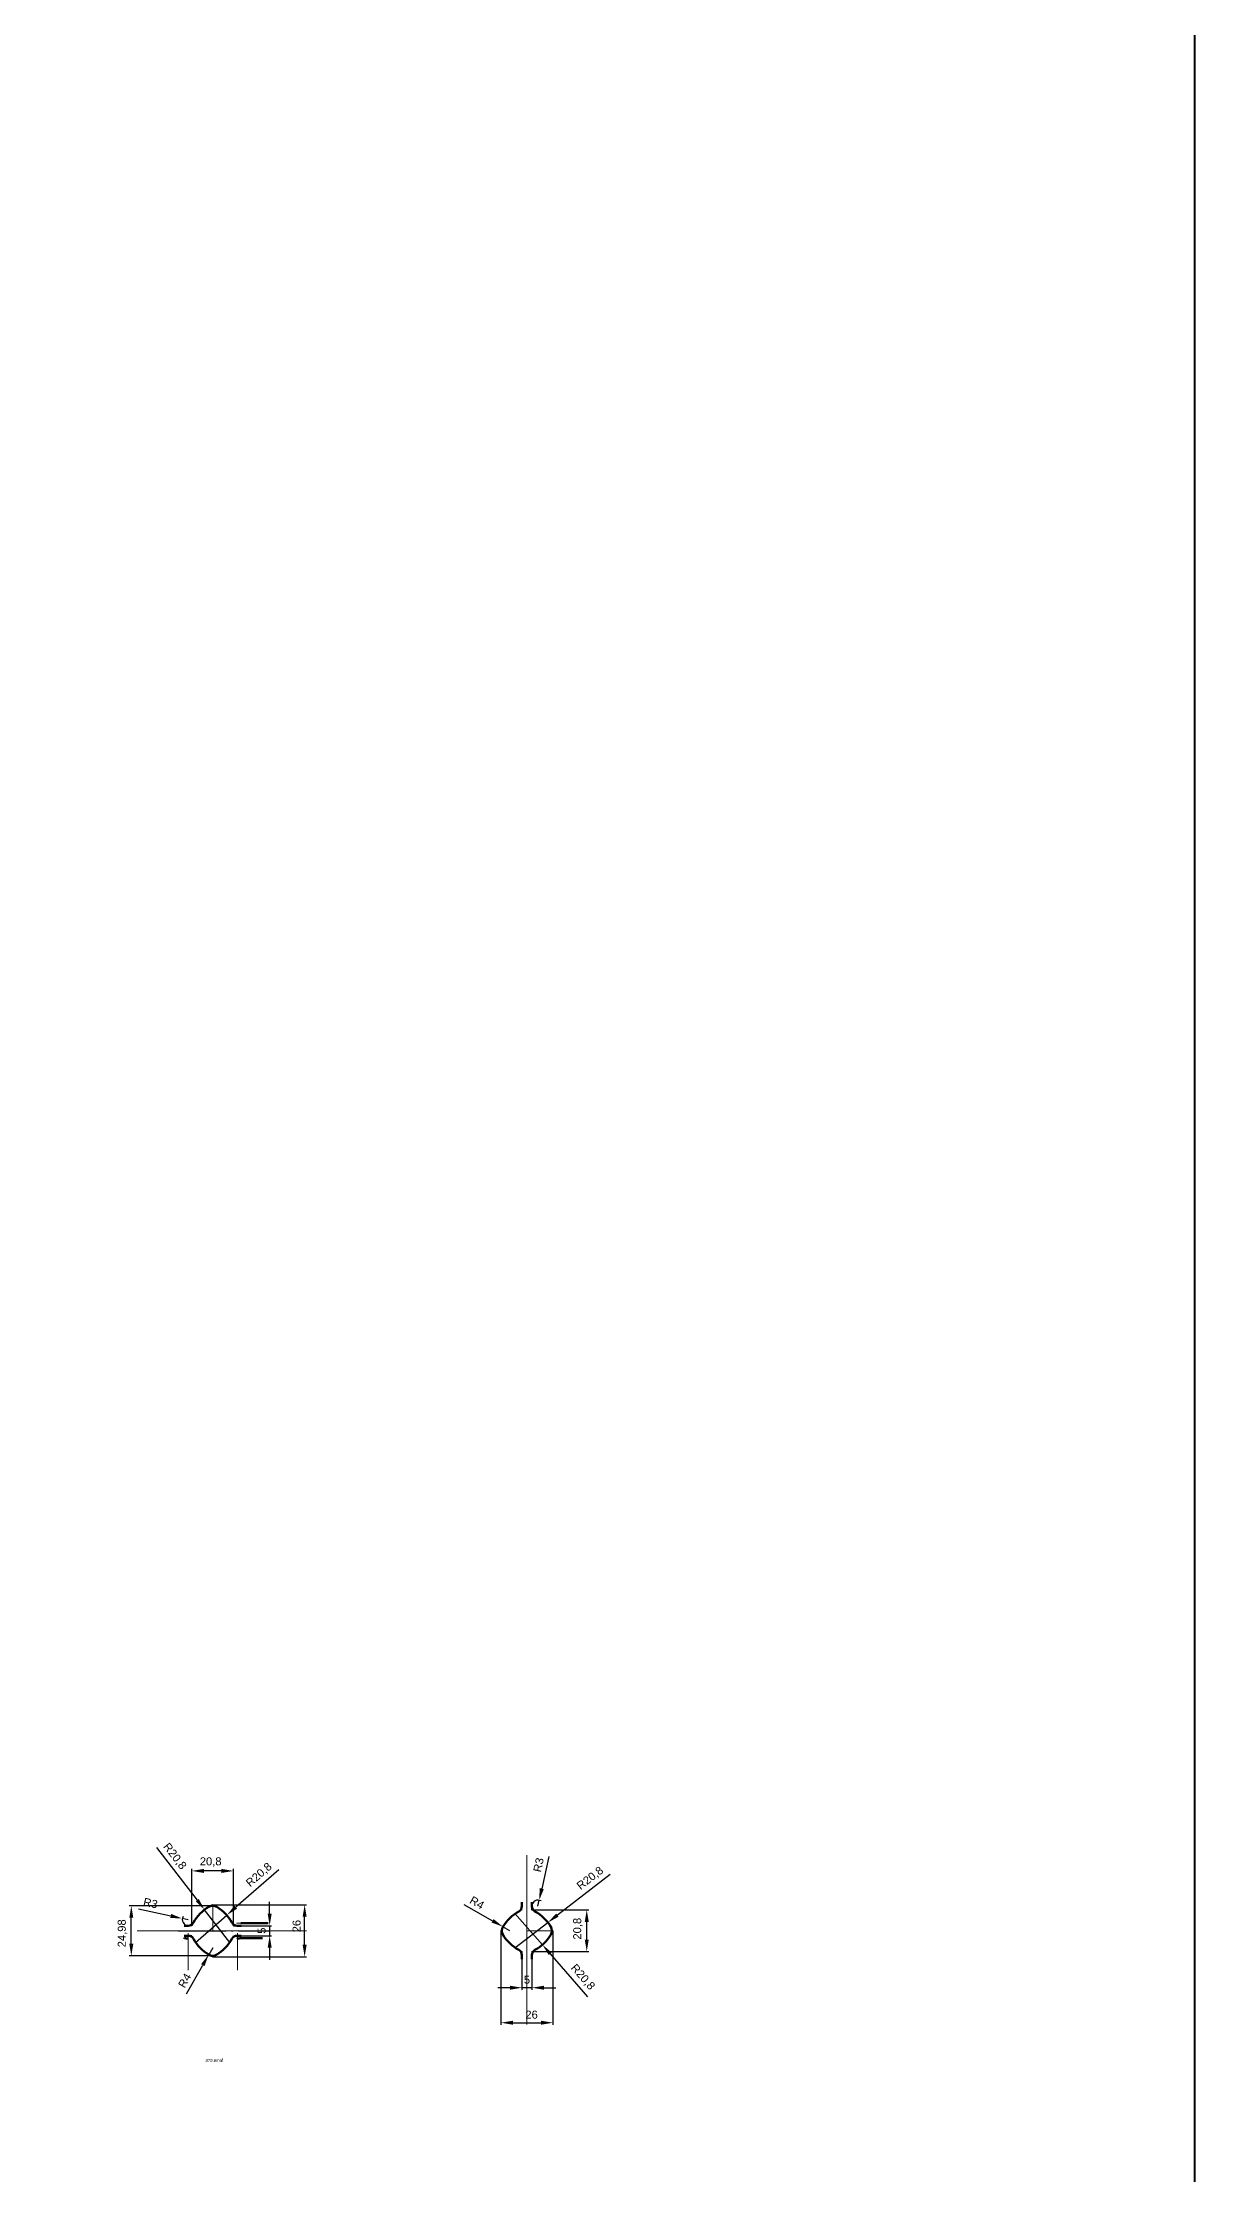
# Model space of a CAD drawing. Header units: millimetres. Extents: x 1526 to 31626, y -4643 to 9189.
# Drawn here: x 6798 to 7374, y 5467 to 6533 of the extents above; entities that cross this region are included whole.
import ezdxf

# ---------------------------------------------------------------- set-up
doc = ezdxf.new("R2010")
doc.units = ezdxf.units.MM
doc.linetypes.add('ACAD_ISO04W100', pattern=[30, 24, -3, 0, -3])
for name, color, linetype, lineweight in [('02 - A', 4, 'Continuous', 9), ('AM_BOR', 7, 'Continuous', 50), ('Quota', 3, 'Continuous', 40), ('контурная', 7, 'Continuous', 50), ('осевые', 1, 'ACAD_ISO04W100', 25), ('тонкий', 7, 'Continuous', 20)]:
    doc.layers.add(name, color=color, linetype=linetype, lineweight=lineweight)
doc.styles.get("Standard").update_dxf_attribs({"font": 'arial.ttf'})
doc.dimstyles.new('ISO-25$0', dxfattribs={"dimscale": 2, "dimtxt": 4, "dimasz": 3, "dimexe": 0.5, "dimexo": 0, "dimgap": 1, "dimtad": 1, "dimtxsty": 'Standard', "dimcen": 3, "dimclrd": 150, "dimclre": 150, "dimadec": 0, "dimazin": 0, "dimtfac": 1, "dimtmove": 0, "dimatfit": 3, "dimfxl": 1, "dimlwd": -1, "dimarcsym": 0})
doc.dimstyles.new('ISO-25$4', dxfattribs={"dimscale": 3, "dimtxt": 4, "dimasz": 1, "dimexe": 0, "dimexo": 1, "dimtad": 1, "dimtih": 1, "dimtoh": 1, "dimtxsty": 'Standard', "dimcen": 2, "dimclrd": 5, "dimclre": 5, "dimclrt": 3, "dimadec": 0, "dimazin": 0, "dimtfac": 1, "dimtmove": 0, "dimatfit": 3, "dimfxl": 1, "dimarcsym": 0})

# ---------------------------------------------------------------- blocks, each defined once
blk = doc.blocks.new('*D248')
at = {"color": 150, "lineweight": -2, "transparency": 16777216}
for p, q in [((6872.8, 5591.2), (6872.8, 5619.6)), ((6893.6, 5591.2), (6893.6, 5619.6))]:
    blk.add_line(p, q, dxfattribs=at)
at = {"color": 150, "transparency": 16777216}
blk.add_line((6887.6, 5618.6), (6878.8, 5618.6), dxfattribs=at)
for points in [[(6878.8, 5619.6), (6878.8, 5617.6), (6872.8, 5618.6)], [(6887.6, 5619.6), (6887.6, 5617.6), (6893.6, 5618.6)]]:
    blk.add_solid(points, dxfattribs=at)
at = {"layer": 'Defpoints', "color": 0, "transparency": 16777216}
for p in [(6872.8, 5618.6), (6872.8, 5591.2), (6893.6, 5591.2)]:
    blk.add_point(p, dxfattribs=at)
at = {"color": 0, "transparency": 16777216, "insert": (6882.2, 5623), "char_height": 4, "attachment_point": 5}
blk.add_mtext('20,8', dxfattribs=at)
blk = doc.blocks.new('*D249')
at = {"color": 150, "lineweight": -2, "transparency": 16777216}
for p, q in [((6883.2, 5601.7), (6930.2, 5601.7)), ((6883.2, 5575.7), (6930.2, 5575.7))]:
    blk.add_line(p, q, dxfattribs=at)
at = {"color": 150, "transparency": 16777216}
blk.add_line((6929.2, 5581.7), (6929.2, 5595.7), dxfattribs=at)
for points in [[(6928.2, 5595.7), (6930.2, 5595.7), (6929.2, 5601.7)], [(6928.2, 5581.7), (6930.2, 5581.7), (6929.2, 5575.7)]]:
    blk.add_solid(points, dxfattribs=at)
at = {"layer": 'Defpoints', "color": 0, "transparency": 16777216}
for p in [(6883.2, 5601.7), (6929.2, 5601.7), (6883.2, 5575.7)]:
    blk.add_point(p, dxfattribs=at)
at = {"color": 0, "transparency": 16777216, "insert": (6925.2, 5591), "char_height": 4, "attachment_point": 5, "rotation": 90}
blk.add_mtext('26', dxfattribs=at)
blk = doc.blocks.new('*D250')
at = {"color": 150, "transparency": 16777216}
for p, q in [((6916.3, 5619.2), (6894.8, 5600.4)), ((6874.6, 5582.8), (6890.3, 5596.5))]:
    blk.add_line(p, q, dxfattribs=at)
blk.add_solid([(6894.1, 5601.2), (6895.4, 5599.7), (6890.3, 5596.5)], dxfattribs=at)
at = {"layer": 'Defpoints', "color": 0, "transparency": 16777216}
for p in [(6890.3, 5596.5), (6874.6, 5582.8)]:
    blk.add_point(p, dxfattribs=at)
at = {"color": 0, "transparency": 16777216, "insert": (6906.5, 5616.5), "char_height": 4, "attachment_point": 5, "rotation": 41.1856}
blk.add_mtext('R20,8', dxfattribs=at)
blk = doc.blocks.new('*D251')
at = {"color": 150, "transparency": 16777216}
for p, q in [((6883.2, 5580.2), (6881.2, 5576.7)), ((6870.1, 5557.2), (6878.3, 5571.5))]:
    blk.add_line(p, q, dxfattribs=at)
blk.add_solid([(6877.4, 5572), (6879.1, 5571), (6881.2, 5576.7)], dxfattribs=at)
at = {"layer": 'Defpoints', "color": 0, "transparency": 16777216}
for p in [(6881.2, 5576.7), (6883.2, 5580.2)]:
    blk.add_point(p, dxfattribs=at)
at = {"color": 0, "transparency": 16777216, "insert": (6869.2, 5563.8), "char_height": 4, "attachment_point": 5, "rotation": 60.3038}
blk.add_mtext('R4', dxfattribs=at)
blk = doc.blocks.new('*D252')
at = {"color": 150, "transparency": 16777216}
for p, q in [((6855.1, 5630.3), (6875.4, 5604)), ((6891.8, 5582.8), (6879.1, 5599.2))]:
    blk.add_line(p, q, dxfattribs=at)
blk.add_solid([(6876.2, 5604.6), (6874.7, 5603.4), (6879.1, 5599.2)], dxfattribs=at)
at = {"layer": 'Defpoints', "color": 0, "transparency": 16777216}
for p in [(6879.1, 5599.2), (6891.8, 5582.8)]:
    blk.add_point(p, dxfattribs=at)
at = {"color": 0, "transparency": 16777216, "insert": (6864.1, 5625.8), "char_height": 4, "attachment_point": 5, "rotation": 307.7032}
blk.add_mtext('R20,8', dxfattribs=at)
blk = doc.blocks.new('*D253')
at = {"color": 150, "transparency": 16777216}
for p, q in [((6846.1, 5599.7), (6862.2, 5596.1)), ((6871, 5594.2), (6868, 5594.8))]:
    blk.add_line(p, q, dxfattribs=at)
at = {"color": 150, "lineweight": -2, "transparency": 16777216}
blk.add_arc((6871, 5594.2), 3, 148.5181, 270, dxfattribs=at)
at = {"color": 150, "transparency": 16777216}
blk.add_solid([(6862.4, 5597.1), (6862, 5595.1), (6868, 5594.8)], dxfattribs=at)
at = {"layer": 'Defpoints', "color": 0, "transparency": 16777216}
for p in [(6868, 5594.8), (6871, 5594.2)]:
    blk.add_point(p, dxfattribs=at)
at = {"color": 0, "transparency": 16777216, "insert": (6852.1, 5602.5), "char_height": 4, "attachment_point": 5, "rotation": 347.6167}
blk.add_mtext('R3', dxfattribs=at)
blk = doc.blocks.new('*D254')
at = {"color": 150, "transparency": 16777216}
for p, q in [((6911.7, 5597.2), (6911.7, 5603.2)), ((6911.7, 5591.2), (6911.7, 5586.2)), ((6911.7, 5580.2), (6911.7, 5574.2))]:
    blk.add_line(p, q, dxfattribs=at)
at = {"color": 150, "lineweight": -2, "transparency": 16777216}
for p, q in [((6894.5, 5586.2), (6912.7, 5586.2)), ((6897.5, 5591.2), (6912.7, 5591.2))]:
    blk.add_line(p, q, dxfattribs=at)
at = {"color": 150, "transparency": 16777216}
for points in [[(6910.7, 5597.2), (6912.7, 5597.2), (6911.7, 5591.2)], [(6910.7, 5580.2), (6912.7, 5580.2), (6911.7, 5586.2)]]:
    blk.add_solid(points, dxfattribs=at)
at = {"layer": 'Defpoints', "color": 0, "transparency": 16777216}
for p in [(6894.5, 5586.2), (6897.5, 5591.2), (6911.7, 5586.2)]:
    blk.add_point(p, dxfattribs=at)
at = {"color": 0, "transparency": 16777216, "insert": (6907.7, 5588.7), "char_height": 4, "attachment_point": 5, "rotation": 90}
blk.add_mtext('5', dxfattribs=at)
blk = doc.blocks.new('*D255')
at = {"color": 150, "lineweight": -2, "transparency": 16777216}
for p, q in [((7042.9, 5599.1), (7071.3, 5599.1)), ((7042.9, 5578.3), (7071.3, 5578.3))]:
    blk.add_line(p, q, dxfattribs=at)
at = {"color": 150, "transparency": 16777216}
blk.add_line((7070.3, 5584.3), (7070.3, 5593.1), dxfattribs=at)
for points in [[(7069.3, 5593.1), (7071.3, 5593.1), (7070.3, 5599.1)], [(7069.3, 5584.3), (7071.3, 5584.3), (7070.3, 5578.3)]]:
    blk.add_solid(points, dxfattribs=at)
at = {"layer": 'Defpoints', "color": 0, "transparency": 16777216}
for p in [(7042.9, 5599.1), (7070.3, 5599.1), (7042.9, 5578.3)]:
    blk.add_point(p, dxfattribs=at)
at = {"color": 0, "transparency": 16777216, "insert": (7065.9, 5589.7), "char_height": 4, "attachment_point": 5, "rotation": 90}
blk.add_mtext('20,8', dxfattribs=at)
blk = doc.blocks.new('*D256')
at = {"color": 150, "lineweight": -2, "transparency": 16777216}
for p, q in [((7027.4, 5588.7), (7027.4, 5541.7)), ((7053.4, 5588.7), (7053.4, 5541.7))]:
    blk.add_line(p, q, dxfattribs=at)
at = {"color": 150, "transparency": 16777216}
blk.add_line((7033.4, 5542.7), (7047.4, 5542.7), dxfattribs=at)
for points in [[(7033.4, 5543.7), (7033.4, 5541.7), (7027.4, 5542.7)], [(7047.4, 5543.7), (7047.4, 5541.7), (7053.4, 5542.7)]]:
    blk.add_solid(points, dxfattribs=at)
at = {"layer": 'Defpoints', "color": 0, "transparency": 16777216}
for p in [(7027.4, 5588.7), (7053.4, 5588.7), (7053.4, 5542.7)]:
    blk.add_point(p, dxfattribs=at)
at = {"color": 0, "transparency": 16777216, "insert": (7042.7, 5546.7), "char_height": 4, "attachment_point": 5}
blk.add_mtext('26', dxfattribs=at)
blk = doc.blocks.new('*D257')
at = {"color": 150, "transparency": 16777216}
for p, q in [((7034.4, 5597.3), (7048.1, 5581.7)), ((7070.9, 5555.6), (7052.1, 5577.1))]:
    blk.add_line(p, q, dxfattribs=at)
blk.add_solid([(7052.8, 5577.8), (7051.3, 5576.5), (7048.1, 5581.7)], dxfattribs=at)
at = {"layer": 'Defpoints', "color": 0, "transparency": 16777216}
for p in [(7034.4, 5597.3), (7048.1, 5581.7)]:
    blk.add_point(p, dxfattribs=at)
at = {"color": 0, "transparency": 16777216, "insert": (7068.2, 5565.4), "char_height": 4, "attachment_point": 5, "rotation": 311.1856}
blk.add_mtext('R20,8', dxfattribs=at)
blk = doc.blocks.new('*D258')
at = {"color": 150, "transparency": 16777216}
for p, q in [((7008.9, 5601.8), (7023.2, 5593.6)), ((7031.9, 5588.7), (7028.4, 5590.7))]:
    blk.add_line(p, q, dxfattribs=at)
blk.add_solid([(7023.7, 5594.5), (7022.7, 5592.8), (7028.4, 5590.7)], dxfattribs=at)
at = {"layer": 'Defpoints', "color": 0, "transparency": 16777216}
for p in [(7028.4, 5590.7), (7031.9, 5588.7)]:
    blk.add_point(p, dxfattribs=at)
at = {"color": 0, "transparency": 16777216, "insert": (7015.4, 5602.7), "char_height": 4, "attachment_point": 5, "rotation": 330.3038}
blk.add_mtext('R4', dxfattribs=at)
blk = doc.blocks.new('*D259')
at = {"color": 150, "transparency": 16777216}
for p, q in [((7082, 5616.8), (7055.6, 5596.5)), ((7034.4, 5580.1), (7050.9, 5592.8))]:
    blk.add_line(p, q, dxfattribs=at)
blk.add_solid([(7055, 5597.3), (7056.2, 5595.7), (7050.9, 5592.8)], dxfattribs=at)
at = {"layer": 'Defpoints', "color": 0, "transparency": 16777216}
for p in [(7050.9, 5592.8), (7034.4, 5580.1)]:
    blk.add_point(p, dxfattribs=at)
at = {"color": 0, "transparency": 16777216, "insert": (7072.1, 5614.8), "char_height": 4, "attachment_point": 5, "rotation": 37.7032}
blk.add_mtext('R20,8', dxfattribs=at)
blk = doc.blocks.new('*D260')
at = {"color": 150, "transparency": 16777216}
for p, q in [((7051.3, 5625.8), (7047.8, 5609.7)), ((7045.9, 5601), (7046.5, 5603.9))]:
    blk.add_line(p, q, dxfattribs=at)
at = {"color": 150, "lineweight": -2, "transparency": 16777216}
blk.add_arc((7045.9, 5601), 3, 58.5181, 180, dxfattribs=at)
at = {"color": 150, "transparency": 16777216}
blk.add_solid([(7046.8, 5610), (7048.8, 5609.5), (7046.5, 5603.9)], dxfattribs=at)
at = {"layer": 'Defpoints', "color": 0, "transparency": 16777216}
for p in [(7045.9, 5601), (7046.5, 5603.9)]:
    blk.add_point(p, dxfattribs=at)
at = {"color": 0, "transparency": 16777216, "insert": (7046.2, 5621.6), "char_height": 4, "attachment_point": 5, "rotation": 77.6167}
blk.add_mtext('R3', dxfattribs=at)
blk = doc.blocks.new('*D261')
at = {"color": 150, "lineweight": -2, "transparency": 16777216}
for p, q in [((7037.9, 5577.4), (7037.9, 5559.2)), ((7042.9, 5574.5), (7042.9, 5559.2))]:
    blk.add_line(p, q, dxfattribs=at)
at = {"color": 150, "transparency": 16777216}
for p, q in [((7031.9, 5560.2), (7025.9, 5560.2)), ((7042.9, 5560.2), (7037.9, 5560.2)), ((7048.9, 5560.2), (7054.9, 5560.2))]:
    blk.add_line(p, q, dxfattribs=at)
for points in [[(7031.9, 5561.2), (7031.9, 5559.2), (7037.9, 5560.2)], [(7048.9, 5561.2), (7048.9, 5559.2), (7042.9, 5560.2)]]:
    blk.add_solid(points, dxfattribs=at)
at = {"layer": 'Defpoints', "color": 0, "transparency": 16777216}
for p in [(7037.9, 5577.4), (7042.9, 5574.5), (7037.9, 5560.2)]:
    blk.add_point(p, dxfattribs=at)
at = {"color": 0, "transparency": 16777216, "insert": (7040.4, 5564.2), "char_height": 4, "attachment_point": 5}
blk.add_mtext('5', dxfattribs=at)
blk = doc.blocks.new('*D262')
at = {"color": 150, "lineweight": -2, "transparency": 16777216}
for p, q in [((6883.2, 5601.2), (6841.5, 5601.2)), ((6883.2, 5576.2), (6841.5, 5576.2))]:
    blk.add_line(p, q, dxfattribs=at)
at = {"color": 150, "transparency": 16777216}
blk.add_line((6842.5, 5582.2), (6842.5, 5595.2), dxfattribs=at)
for points in [[(6841.5, 5595.2), (6843.5, 5595.2), (6842.5, 5601.2)], [(6841.5, 5582.2), (6843.5, 5582.2), (6842.5, 5576.2)]]:
    blk.add_solid(points, dxfattribs=at)
at = {"layer": 'Defpoints', "color": 0, "transparency": 16777216}
for p in [(6842.5, 5601.2), (6883.2, 5601.2), (6883.2, 5576.2)]:
    blk.add_point(p, dxfattribs=at)
at = {"color": 0, "transparency": 16777216, "insert": (6838.1, 5587.4), "char_height": 4, "attachment_point": 5, "rotation": 90}
blk.add_mtext('24,98', dxfattribs=at)

msp = doc.modelspace()

# ---------------------------------------------------------------- linework, layer by layer
for p, q in [((7037.85682, 5599.09327), (7037.85682, 5599.92062)), ((7042.85682, 5599.09327), (7042.85682, 5599.88515)), ((6872.82473, 5586.19327), (6871.99738, 5586.19327)), ((6872.82473, 5591.19327), (6872.03285, 5591.19327)), ((6893.62473, 5591.19327), (6894.50825, 5591.19327)), ((6893.62473, 5586.19327), (6894.142, 5586.19327)), ((7037.85682, 5578.29327), (7037.85682, 5577.776)), ((7042.85682, 5578.29327), (7042.85682, 5577.40975))]:
    msp.add_line(p, q)
for centre, start, end in [((6891.83876, 5582.7608), 114.46492998, 118.30933135), ((6874.6107, 5582.7608), 61.56506102, 65.53507002), ((7046.28929, 5580.07924), 113.91664919, 116.39173771), ((7034.42435, 5580.07924), 63.51221725, 66.08335081), ((6891.83876, 5582.7608), 153.51221725, 156.08335081), ((6891.83876, 5594.62574), 203.91664919, 206.39173771), ((6874.6107, 5582.7608), 23.91664919, 26.5293199), ((6874.6107, 5594.62574), 333.94236414, 336.08335081), ((7046.28929, 5580.07924), 152.11194781, 155.53507002), ((7046.28929, 5597.3073), 204.46492998, 208.09920273), ((7034.42435, 5597.3073), 331.56506102, 335.53507002), ((7034.42435, 5580.07924), 24.46492998, 28.30933135), ((6891.83876, 5594.62574), 242.11194781, 245.53507002), ((6874.6107, 5594.62574), 294.46492998, 298.09920273), ((7046.28929, 5597.3073), 243.94236414, 246.08335081), ((7034.42435, 5597.3073), 293.91664919, 296.5293199)]:
    msp.add_arc(centre, 20.8, start, end)
at = {"layer": '02 - A'}
for p, q in [((7040.35682, 5626.4932), (7040.35682, 5541.86123)), ((6883.22473, 5588.69327), (6883.22473, 5601.69327)), ((6845.4248, 5588.69327), (6930.05677, 5588.69327)), ((7040.35682, 5588.69327), (7053.35682, 5588.69327))]:
    msp.add_line(p, q, dxfattribs=at)
at = {"layer": 'AM_BOR'}
for p, q in [((7037.85682, 5600.92096), (7037.85682, 5602.92)), ((7042.85682, 5600.95359), (7042.85682, 5602.92)), ((6870.96441, 5591.19327), (6868.998, 5591.19327)), ((6870.99704, 5586.19327), (6868.998, 5586.19327)), ((6895.46275, 5586.19327), (6897.45145, 5586.19327)), ((6895.48505, 5591.19327), (6897.45145, 5591.19327)), ((7037.85682, 5576.45525), (7037.85682, 5574.46655)), ((7042.85682, 5576.43295), (7042.85682, 5574.46655))]:
    msp.add_line(p, q, dxfattribs=at)
for centre, radius, start, end in [((6891.83876, 5582.7608), 20.8, 120.50222158, 151.29135074), ((6883.22473, 5597.18434), 4, 59.15348434, 120.84651566), ((6874.6107, 5582.7608), 20.8, 28.70864926, 59.16926121), ((7046.28929, 5580.07924), 20.8, 118.70864926, 149.37469418), ((7034.85682, 5600.95359), 3, 298.70864926, 0), ((7045.85682, 5600.95359), 3, 180, 241.29135074), ((7034.42435, 5580.07924), 20.8, 30.50222158, 61.29135074), ((6870.96441, 5594.19327), 3, 270, 331.29135074), ((6870.96441, 5583.19327), 3, 28.70864926, 90), ((6891.83876, 5594.62574), 20.8, 208.70864926, 239.37469417), ((6874.6107, 5594.62574), 20.8, 300.19015435, 331.29135074), ((6895.48505, 5594.19327), 3, 208.70864926, 270), ((6895.48505, 5583.19327), 3, 90, 151.29135074), ((7031.86575, 5588.69327), 4, 149.15348434, 210.84651566), ((7046.28929, 5597.3073), 20.8, 210.19015435, 241.29135074), ((7034.42435, 5597.3073), 20.8, 298.70864926, 329.16926121), ((7048.84789, 5588.69327), 4, 329.15348434, 30.84651566), ((6883.22473, 5580.2022), 4, 239.15348434, 300.84651566), ((7034.85682, 5576.43295), 3, 0, 61.29135074), ((7045.85682, 5576.43295), 3, 118.70864926, 180)]:
    msp.add_arc(centre, radius, start, end, dxfattribs=at)
at = {"layer": 'Quota'}
msp.add_lwpolyline([(4977.71994, 8296.67596), (7374.22964, 8296.67596), (7374.22964, 3030.00211), (4345.01887, 3030.00211), (4345.01887, 8296.67596), (4977.71994, 8296.67596)], dxfattribs=at)
at = {"layer": 'контурная'}
for p, q in [((6897.33106, 5584.99327), (6908.1097, 5584.99327)), ((6897.3645, 5592.39327), (6910.89795, 5592.39327))]:
    msp.add_line(p, q, dxfattribs=at)
for centre, start, end in [((6869.08496, 5580.99327), 63.1797674, 90), ((6897.3645, 5580.99327), 90, 116.8202326)]:
    msp.add_arc(centre, 4, start, end, dxfattribs=at)
at = {"layer": 'осевые'}
msp.add_line((6866.02001, 5588.69327), (6911.56913, 5588.69327), dxfattribs=at)
at = {"layer": 'тонкий'}
for p, q in [((6869.08496, 5592.39327), (6868.49375, 5592.39327)), ((6869.08496, 5584.99327), (6868.49375, 5584.99327)), ((6869.23386, 5584.99161), (6871.13928, 5584.99161)), ((6870.88973, 5568.9227), (6870.88973, 5587.49346)), ((6897.2156, 5592.39494), (6895.11203, 5592.39494)), ((6897.2156, 5592.39494), (6895.11203, 5592.39494)), ((6897.2156, 5584.99161), (6895.11203, 5584.99161)), ((6897.2156, 5584.99161), (6895.11203, 5584.99161)), ((6896.64114, 5584.99327), (6895.34046, 5584.99161)), ((6895.55973, 5568.9227), (6895.55973, 5587.49346)), ((6896.64114, 5592.39327), (6895.64123, 5592.39494)), ((6897.33106, 5592.39327), (6897.95571, 5592.39327)), ((6897.33106, 5584.99327), (6897.95571, 5584.99327)), ((6897.3645, 5592.39327), (6897.95571, 5592.39327)), ((6897.3645, 5584.99327), (6897.95571, 5584.99327))]:
    msp.add_line(p, q, dxfattribs=at)

# ---------------------------------------------------------------- texts
for s, height, p in [('379.6mm', 1.517476, (6879.57988, 5523.11333)), ('2', 0.6838, (6887.81265, 5524.30838))]:
    msp.add_text(s, height=height).set_placement(p)

# ---------------------------------------------------------------- dimensions: what is measured, and where the dimension line sits
for center, mpoint, picture, middle in [((6891.83876, 5582.7608), (6879.11807, 5599.21753), '*D252', (6860.6459, 5623.11492)), ((6874.6107, 5582.7608), (6890.26437, 5596.45761), '*D250', (6909.43283, 5613.22982)), ((7034.42435, 5580.07924), (7050.88108, 5592.79994), '*D259', (7074.77846, 5611.2721)), ((7034.42435, 5597.3073), (7048.12115, 5581.65363), '*D257', (7064.89336, 5562.48517))]:
    dim = msp.add_radius_dim(center=center, mpoint=mpoint, dimstyle='ISO-25$4', override={"dimscale": 2, "dimtxt": 2, "dimasz": 3, "dimexe": 0.5, "dimexo": 0, "dimgap": 1, "dimtih": 0, "dimtoh": 0, "dimcen": 3, "dimclrd": 150, "dimclre": 150, "dimclrt": 0, "dimlwd": 65535})
    dim.commit()
    dim.dimension.update_dxf_attribs({"geometry": picture, "text_midpoint": middle, "dimtype": 164})
for base, p1, p2, picture, middle in [((6872.82473, 5618.64187), (6893.62473, 5591.19327), (6872.82473, 5591.19327), '*D248', (6882.24164, 5618.64187)), ((7053.35682, 5542.70174), (7027.35682, 5588.69327), (7053.35682, 5588.69327), '*D256', (7042.65455, 5542.70174)), ((7037.85682, 5560.19986), (7042.85682, 5574.46655), (7037.85682, 5577.40975), '*D261', (7040.35682, 5560.19986))]:
    dim = msp.add_linear_dim(base=base, p1=p1, p2=p2, dimstyle='ISO-25$0', override={"dimtxt": 2})
    dim.commit()
    dim.dimension.update_dxf_attribs({"geometry": picture, "text_midpoint": middle, "dimtype": 160})
for center, mpoint, picture, middle in [((7045.85682, 5600.95359), (7046.50017, 5603.8838), '*D260', (7046.24453, 5621.57532)), ((6870.96441, 5594.19327), (6868.0342, 5594.83662), '*D253', (6852.07701, 5602.48014)), ((7031.86575, 5588.69327), (7028.39109, 5590.67488), '*D258', (7015.41697, 5602.67881)), ((6883.22473, 5580.2022), (6881.24313, 5576.72755), '*D251', (6869.23919, 5563.75343))]:
    dim = msp.add_radius_dim(center=center, mpoint=mpoint, dimstyle='ISO-25$4', override={"dimscale": 2, "dimtxt": 2, "dimasz": 3, "dimexe": 0.5, "dimexo": 0, "dimgap": 1, "dimtih": 0, "dimtoh": 0, "dimcen": 3, "dimclrd": 150, "dimclre": 150, "dimclrt": 0, "dimlwd": 65535})
    dim.commit()
    dim.dimension.update_dxf_attribs({"geometry": picture, "text_midpoint": middle})
for base, p1, p2, angle, picture, middle in [((6842.5104, 5601.18434), (6883.22473, 5576.2022), (6883.22473, 5601.18434), 90, '*D262', (6842.5104, 5587.37566)), ((6929.21626, 5601.69327), (6883.22473, 5575.69327), (6883.22473, 5601.69327), 90, '*D249', (6929.21626, 5590.99101)), ((6911.71814, 5586.19327), (6897.45145, 5591.19327), (6894.50825, 5586.19327), 90, '*D254', (6911.71814, 5588.69327)), ((7070.30542, 5599.09327), (7042.85682, 5578.29327), (7042.85682, 5599.09327), 270, '*D255', (7070.30542, 5589.67636))]:
    dim = msp.add_linear_dim(base=base, p1=p1, p2=p2, angle=angle, dimstyle='ISO-25$0', override={"dimtxt": 2})
    dim.commit()
    dim.dimension.update_dxf_attribs({"geometry": picture, "text_midpoint": middle, "dimtype": 160})

doc.saveas('drawing.dxf')
